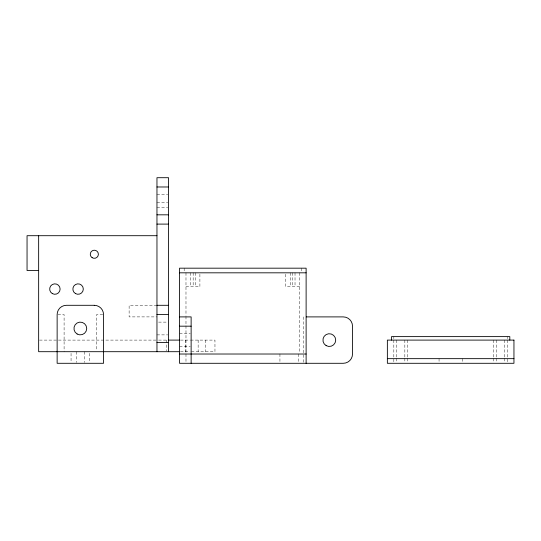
<?xml version="1.0" encoding="UTF-8"?>
<svg xmlns="http://www.w3.org/2000/svg" width="541" height="541" viewBox="0 0 541 541"><rect width="100%" height="100%" fill="white"/><g stroke="black" fill="none" stroke-linecap="round" stroke-linejoin="round"><path stroke-width="0.41" stroke-dasharray="2.71 2.03" d="M156.964 194.523L167.737 194.523M156.964 202.645L167.737 202.645M156.964 207.284L167.737 207.284M185.982 286.737L199.9 286.737L199.9 272.82M299.66 286.737L285.749 286.737L285.749 272.82M156.964 305.3L129.123 305.3L129.123 316.898L156.964 316.898M57.914 314.578L64.095 314.578L64.095 351.697M102.763 314.578L96.575 314.578L96.575 350.852M158.621 322.118L167.737 322.118M179.531 333.716L190.297 333.716M156.964 334.879L167.737 334.879M39.493 340.1L156.119 340.1M158.621 340.1L167.92 340.1M180.511 340.1L190.114 340.1M190.581 340.1L214.96 340.1L214.96 351.697L190.581 351.697M179.531 346.477L190.297 346.477M180.511 351.697L190.114 351.697M507.492 336.617L507.492 338.707M507.492 340.1L507.492 363.295M504.591 340.1L504.591 357.493M504.591 358.325L504.591 362.524M496.476 340.1L496.476 357.493M496.476 358.325L496.476 362.524M493.581 340.1L493.581 357.493M493.581 358.325L493.581 362.47M462.257 358.656L462.257 362.524M439.055 358.656L439.055 362.524M407.731 340.1L407.731 357.493M407.731 358.325L407.731 362.47M404.837 340.1L404.837 357.493M404.837 358.325L404.837 362.524M396.722 340.1L396.722 357.493M396.722 358.325L396.722 362.524M393.821 336.617L393.821 338.707M393.821 340.1L393.821 363.295M303.799 316.898L303.799 362.45M301.479 268.18L301.479 272.049M299.66 272.82L299.66 353.178M298.497 354.017L298.497 362.45M295.021 272.82L295.021 286.737M292.478 272.82L292.478 286.737M290.382 272.82L290.382 286.737M279.94 354.017L279.94 362.45M205.681 340.1L205.681 351.697M198.141 340.1L198.141 351.697M195.26 272.82L195.26 286.737M193.164 272.82L193.164 286.737M190.621 272.82L190.621 286.737M185.982 272.82L185.982 315.511M185.982 316.35L185.982 353.178M185.982 354.017L185.982 362.45M185.38 340.1L185.38 351.697M184.17 268.18L184.17 272.049M166.243 340.1L166.243 350.866M89.617 353.354L89.617 362.47M84.396 351.697L84.376 362.47M76.274 351.697L76.295 362.47M71.06 353.354L71.06 362.47"/><path stroke-width="0.81" d="M156.964 186.983L168.562 186.983M156.964 214.824L168.562 214.824M156.964 224.102L168.562 224.102M156.964 235.7L27.05 235.7L27.05 270.5L38.648 270.5M179.531 272.82L306.118 272.82M156.964 305.3L168.562 305.3M156.964 314.578L168.562 314.578M179.531 316.898L191.129 316.898L191.129 363.295M306.314 316.898L343.237 316.898A9.278 9.278 0 0 1 352.516 326.176L352.516 354.017A9.278 9.278 0 0 1 343.237 363.295L179.531 363.295L179.531 268.18L306.118 268.18L306.118 363.295M179.531 326.176L191.129 326.176M168.758 340.1L179.666 340.1M156.964 342.419L168.562 342.419M179.666 351.697L38.648 351.697L38.648 235.7M179.531 354.017L306.118 354.017M387.363 358.656L513.95 358.656M509.811 340.1L509.811 336.617L391.501 336.617L391.501 340.1M168.562 351.697L168.562 177.705L156.964 177.705L156.964 351.697M94.256 305.3L66.415 305.3A9.278 9.278 0 0 0 57.136 314.578L57.136 363.295L103.534 363.295L103.534 314.578A9.278 9.278 0 0 0 94.256 305.3M513.95 340.1L387.363 340.1L387.363 363.295L513.95 363.295L513.95 340.1M326.128 345.625A6.377 6.377 0 0 0 335.697 340.1A6.377 6.377 0 0 0 326.128 334.575A6.377 6.377 0 0 0 326.128 345.625M77.147 334.02A6.377 6.377 0 0 0 86.716 328.495A6.377 6.377 0 0 0 77.147 322.97A6.377 6.377 0 0 0 77.147 334.02M92.126 257.672A4.058 4.058 0 0 0 98.381 254.459A4.058 4.058 0 0 0 92.47 250.652A4.058 4.058 0 0 0 92.126 257.672M52.281 293.58A5.221 5.221 0 0 0 60.112 289.056A5.221 5.221 0 0 0 52.281 284.539A5.221 5.221 0 0 0 52.281 293.58M75.476 293.58A5.221 5.221 0 0 0 83.307 289.056A5.221 5.221 0 0 0 75.476 284.539A5.221 5.221 0 0 0 75.476 293.58"/></g></svg>
